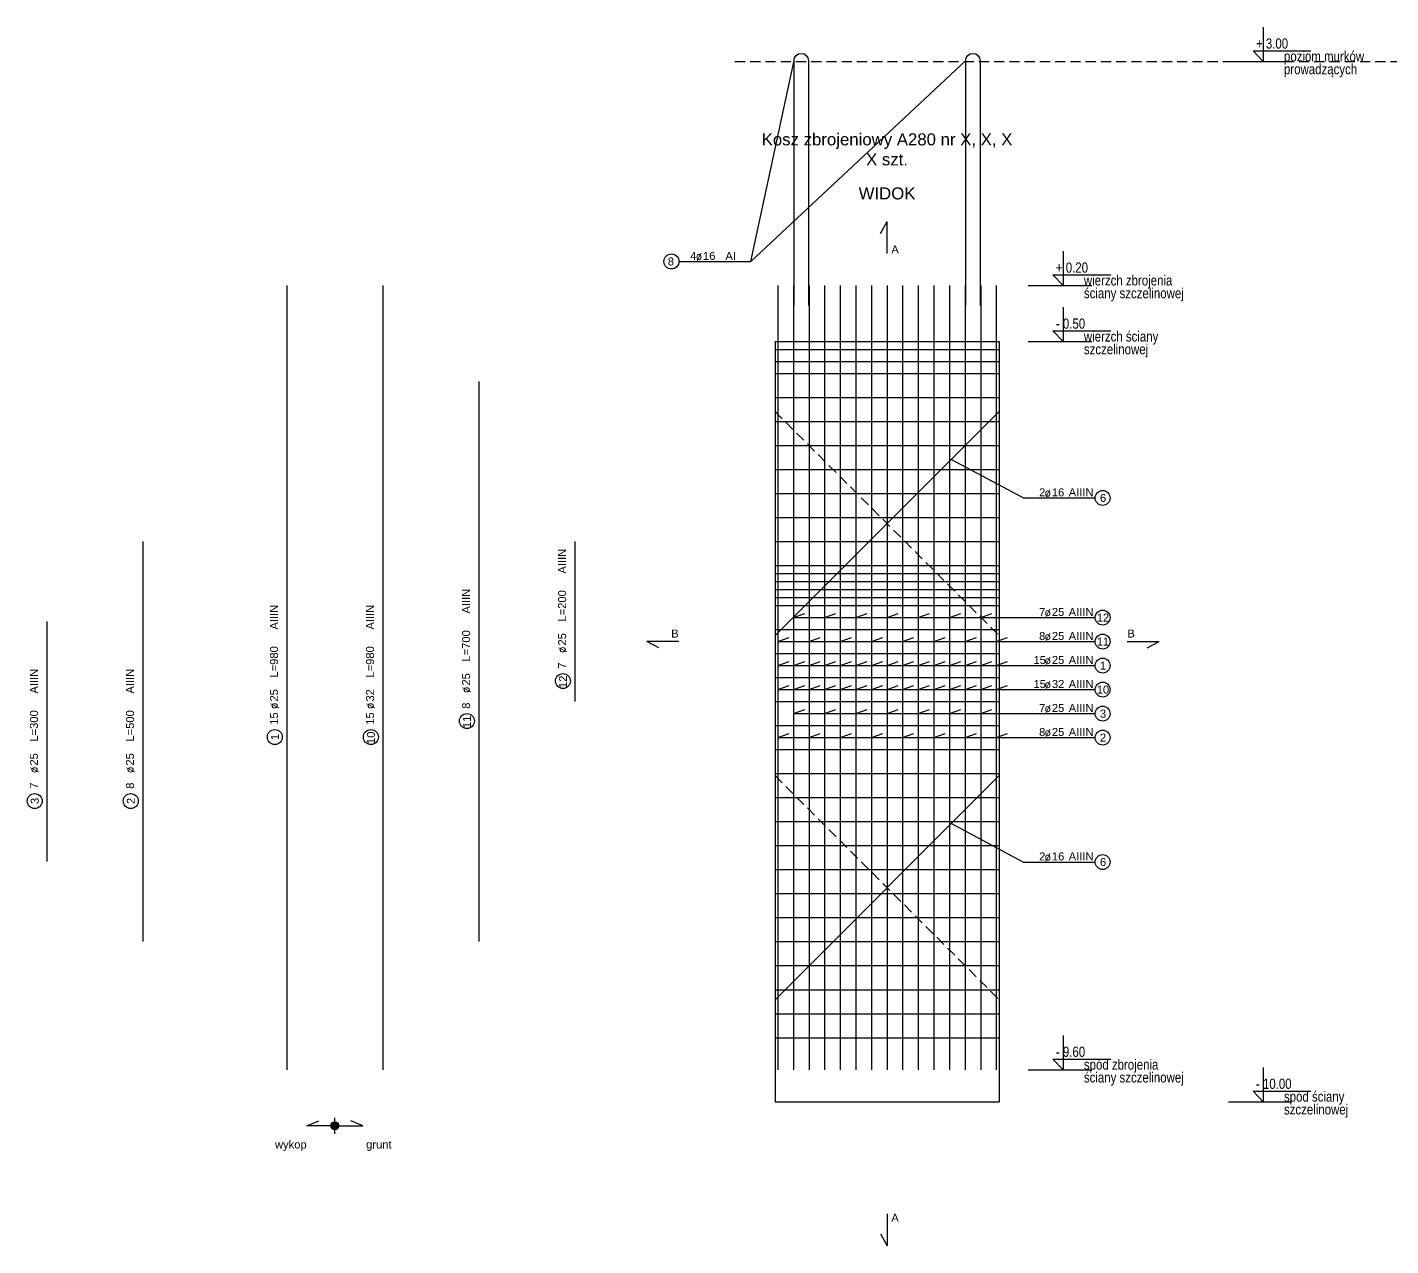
# Model space of a CAD drawing. Extents: x -5033 to 9347, y -17890 to -2362.
# Drawn here: x 6026 to 7729, y -15940 to -14417 of the extents above; entities that cross this region are included whole.
import ezdxf
from ezdxf.enums import TextEntityAlignment as Align

# ---------------------------------------------------------------- set-up
doc = ezdxf.new("R2010")
doc.units = 0
doc.header["$MEASUREMENT"] = 0
doc.linetypes.add('DASHED', pattern=[19.05, 12.7, -6.35])
for name, color, linetype in [('__SOL-KOTY_WYSOKOSCIOWE', 4, 'CONTINUOUS'), ('__SOL-OPISY', 4, 'CONTINUOUS'), ('__SOL-PRZERYWANA', 253, 'DASHED'), ('__SOL-WIDOK', 4, 'CONTINUOUS'), ('__SOL-ZBROJENIE', 3, 'CONTINUOUS')]:
    doc.layers.add(name, color=color, linetype=linetype)
doc.styles.add('ARIAL', font='arial.ttf', dxfattribs={"height": 2.5})
doc.styles.add('SIMPLEX', font='SIMPLEX.SHX', dxfattribs={"width": 0.8})
doc.styles.get("Standard").update_dxf_attribs({"font": 'arial.ttf'})

# ---------------------------------------------------------------- blocks, each defined once
blk = doc.blocks.new('OPIS_PRET_BEZ_LINII')
at = {"layer": '__SOL-OPISY'}
blk.add_circle((25.7, 0), 9.36, dxfattribs=at)
at = {"layer": '__SOL-OPISY', "style": 'SIMPLEX', "width": 0.9}
blk.add_text(' %%c ', height=10, dxfattribs=at).set_placement((64.7, -4.8), align=Align.CENTER)
at = {"layer": '__SOL-OPISY', "style": 'ARIAL', "width": 0.8}
blk.add_attdef('NUMER', text='', height=10, dxfattribs=at).set_placement((25.7, 0), align=Align.MIDDLE)
blk.add_attdef('ILOSC', text='', height=10, dxfattribs=at).set_placement((56.9, -5.1), align=Align.RIGHT)
for tag, p in [('SREDNICA', (71, -5.1)), ('DLUGOSC', (95.1, -5.2)), ('STAL', (144.7, -5.2))]:
    blk.add_attdef(tag, p, '', height=10, dxfattribs=at)
blk = doc.blocks.new('OPIS_PRAWY')
at = {"layer": '__SOL-OPISY'}
blk.add_line((0, 0), (90, 0), dxfattribs=at)
blk.add_circle((99.4, 0), 9.36, dxfattribs=at)
at = {"layer": '__SOL-OPISY', "style": 'SIMPLEX', "width": 0.9}
blk.add_text(' %%c ', height=10, dxfattribs=at).set_placement((20.9, 0.5))
at = {"layer": '__SOL-OPISY', "style": 'ARIAL', "width": 0.8}
blk.add_attdef('ILOSC', text='', height=10, dxfattribs=at).set_placement((27.1, 0.1), align=Align.RIGHT)
for tag, p in [('SREDNICA', (35.4, 0.1)), ('STAL', (58.4, 0.5))]:
    blk.add_attdef(tag, p, '', height=10, dxfattribs=at)
for tag, p in [('NUMER', (99.4, 0)), ('DLUGOSC', (52.8, -6.1))]:
    blk.add_attdef(tag, text='', height=10, dxfattribs=at).set_placement(p, align=Align.MIDDLE)
blk = doc.blocks.new('OPIS_LEWY')
at = {"layer": '__SOL-OPISY'}
blk.add_line((-90, 0), (0, 0), dxfattribs=at)
blk.add_circle((-99.4, 0), 9.36, dxfattribs=at)
at = {"layer": '__SOL-OPISY', "style": 'SIMPLEX', "width": 0.9}
blk.add_text(' %%c ', height=10, dxfattribs=at).set_placement((-75, 0.5))
at = {"layer": '__SOL-OPISY', "style": 'ARIAL', "width": 0.8}
for tag, p in [('NUMER', (-99.4, 0)), ('DLUGOSC', (-58.9, -6.6))]:
    blk.add_attdef(tag, text='', height=10, dxfattribs=at).set_placement(p, align=Align.MIDDLE)
blk.add_attdef('ILOSC', text='', height=10, dxfattribs=at).set_placement((-74, 0.1), align=Align.RIGHT)
for tag, p in [('SREDNICA', (-65.8, 0.1)), ('STAL', (-42.7, 0.3))]:
    blk.add_attdef(tag, p, '', height=10, dxfattribs=at)
blk = doc.blocks.new('KOTA')
at = {"layer": '__SOL-KOTY_WYSOKOSCIOWE'}
for p, q in [((0, 33.4), (0, 0)), ((-34, 0), (28, 0)), ((0, 0), (-9.9, 10.4)), ((-9.9, 10.4), (46.5, 10.4))]:
    blk.add_line(p, q, dxfattribs=at)
at = {"layer": '__SOL-KOTY_WYSOKOSCIOWE', "style": 'ARIAL', "width": 0.8}
blk.add_attdef('RZEDNA', (500.5, 15.9), '', height=10.4, dxfattribs=at)

msp = doc.modelspace()

# ---------------------------------------------------------------- hatches: boundary and pattern name
at = {"layer": '__SOL-OPISY'}
msp.add_hatch(color=256, dxfattribs=at).paths.add_polyline_path([(6415, -15790, 1), (6405, -15790, 1)])

# ---------------------------------------------------------------- linework, layer by layer
for p, q in [((6930, -14710), (6983.75, -14459)), ((6930, -14710), (7198.25, -14459)), ((7092, -14675), (7100, -14660)), ((7100, -14700), (7100, -14660)), ((7270, -15005.5), (7180, -14957.5)), ((6983, -15155), (6997.1, -15149.9)), ((6983, -15155), (7270, -15155)), ((7022, -15155), (7036.1, -15149.9)), ((7061, -15155), (7075.1, -15149.9)), ((7100, -15155), (7114.1, -15149.9)), ((7139, -15155), (7153.1, -15149.9)), ((7178, -15155), (7192.1, -15149.9)), ((7217, -15155), (7231.1, -15149.9)), ((6963.5, -15185), (6977.6, -15179.9)), ((7002.5, -15185), (7016.6, -15179.9)), ((7041.5, -15185), (7055.6, -15179.9)), ((7080.5, -15185), (7094.6, -15179.9)), ((7119.5, -15185), (7133.6, -15179.9)), ((7158.5, -15185), (7172.6, -15179.9)), ((7197.5, -15185), (7211.6, -15179.9)), ((7236.5, -15185), (7250.6, -15179.9)), ((6840, -15185), (6800, -15185)), ((6815, -15193), (6800, -15185)), ((6963.5, -15185), (7270, -15185)), ((7400, -15185), (7440, -15185)), ((7425, -15193), (7440, -15185)), ((6963.5, -15215), (6977.6, -15209.9)), ((6983, -15215), (6997.1, -15209.9)), ((7002.5, -15215), (7016.6, -15209.9)), ((7022, -15215), (7036.1, -15209.9)), ((7041.5, -15215), (7055.6, -15209.9)), ((7061, -15215), (7075.1, -15209.9)), ((7080.5, -15215), (7094.6, -15209.9)), ((7100, -15215), (7114.1, -15209.9)), ((7119.5, -15215), (7133.6, -15209.9)), ((7139, -15215), (7153.1, -15209.9)), ((7158.5, -15215), (7172.6, -15209.9)), ((7178, -15215), (7192.1, -15209.9)), ((7197.5, -15215), (7211.6, -15209.9)), ((7217, -15215), (7231.1, -15209.9)), ((7236.5, -15215), (7250.6, -15209.9)), ((6963.5, -15215), (7270, -15215)), ((6963.5, -15245), (6977.6, -15239.9)), ((6963.5, -15245), (7270, -15245)), ((6983, -15245), (6997.1, -15239.9)), ((7002.5, -15245), (7016.6, -15239.9)), ((7022, -15245), (7036.1, -15239.9)), ((7041.5, -15245), (7055.6, -15239.9)), ((7061, -15245), (7075.1, -15239.9)), ((7080.5, -15245), (7094.6, -15239.9)), ((7100, -15245), (7114.1, -15239.9)), ((7119.5, -15245), (7133.6, -15239.9)), ((7139, -15245), (7153.1, -15239.9)), ((7158.5, -15245), (7172.6, -15239.9)), ((7178, -15245), (7192.1, -15239.9)), ((7197.5, -15245), (7211.6, -15239.9)), ((7217, -15245), (7231.1, -15239.9)), ((7236.5, -15245), (7250.6, -15239.9)), ((6983, -15275), (6997.1, -15269.9)), ((6983, -15275), (7270, -15275)), ((7022, -15275), (7036.1, -15269.9)), ((7061, -15275), (7075.1, -15269.9)), ((7100, -15275), (7114.1, -15269.9)), ((7139, -15275), (7153.1, -15269.9)), ((7178, -15275), (7192.1, -15269.9)), ((7217, -15275), (7231.1, -15269.9)), ((6963.5, -15305), (6977.6, -15299.9)), ((6963.5, -15305), (7270, -15305)), ((7002.5, -15305), (7016.6, -15299.9)), ((7041.5, -15305), (7055.6, -15299.9)), ((7080.5, -15305), (7094.6, -15299.9)), ((7119.5, -15305), (7133.6, -15299.9)), ((7158.5, -15305), (7172.6, -15299.9)), ((7197.5, -15305), (7211.6, -15299.9)), ((7236.5, -15305), (7250.6, -15299.9)), ((7270, -15460.5), (7180, -15412.5)), ((6375, -15790), (6390, -15784)), ((6410, -15790), (6375, -15790)), ((6410, -15800), (6410, -15780)), ((6410, -15790), (6445, -15790)), ((6445, -15790), (6430, -15784)), ((7100, -15900), (7100, -15940)), ((7092, -15925), (7100, -15940))]:
    msp.add_line(p, q, dxfattribs=at)
msp.add_circle((6410, -15790), 5, dxfattribs=at)
at = {"layer": '__SOL-PRZERYWANA'}
msp.add_line((6910, -14460), (8260, -14460), dxfattribs=at)
for points in [[(6960, -14877.5), (6960, -14897.5), (7240, -15177.5), (7240, -15197.5)], [(6960, -15332.5), (6960, -15352.5), (7240, -15632.5), (7240, -15652.5)]]:
    msp.add_lwpolyline(points, dxfattribs=at)
at = {"layer": '__SOL-WIDOK'}
for p, q in [((6960, -14810), (6960, -15760)), ((6960, -14810), (7240, -14810)), ((7240, -14810), (7240, -15760)), ((6960, -15760), (7240, -15760))]:
    msp.add_line(p, q, dxfattribs=at)
at = {"layer": '__SOL-ZBROJENIE'}
for p, q in [((6350, -14740), (6350, -15720)), ((6470, -14740), (6470, -15720)), ((6963.5, -14740), (6963.5, -15720)), ((6983, -14740), (6983, -15720)), ((7002.5, -14740), (7002.5, -15720)), ((7022, -14740), (7022, -15720)), ((7041.5, -14740), (7041.5, -15720)), ((7061, -14740), (7061, -15720)), ((7080.5, -14740), (7080.5, -15720)), ((7100, -14740), (7100, -15720)), ((7119.5, -14740), (7119.5, -15720)), ((7139, -14740), (7139, -15720)), ((7158.5, -14740), (7158.5, -15720)), ((7178, -14740), (7178, -15720)), ((7197.5, -14740), (7197.5, -15720)), ((7217, -14740), (7217, -15720)), ((7236.5, -14740), (7236.5, -15720)), ((6960, -14820), (7240, -14820)), ((6960, -14835), (7240, -14835)), ((6960, -14850), (7240, -14850)), ((6590, -14860), (6590, -15560)), ((6960, -14880), (7240, -14880)), ((6960, -14910), (7240, -14910)), ((6960, -14940), (7240, -14940)), ((6960, -14970), (7240, -14970)), ((6960, -15000), (7240, -15000)), ((6960, -15030), (7240, -15030)), ((6170, -15060), (6170, -15560)), ((6710, -15060), (6710, -15260)), ((6960, -15060), (7240, -15060)), ((6960, -15090), (7240, -15090)), ((6960, -15100), (7240, -15100)), ((6960, -15110), (7240, -15110)), ((6960, -15120), (7240, -15120)), ((6960, -15130), (7240, -15130)), ((6960, -15140), (7240, -15140)), ((6050, -15160), (6050, -15460)), ((6960, -15170), (7240, -15170)), ((6960, -15200), (7240, -15200)), ((6960, -15230), (7240, -15230)), ((6960, -15260), (7240, -15260)), ((6960, -15290), (7240, -15290)), ((6960, -15320), (7240, -15320)), ((6960, -15350), (7240, -15350)), ((6960, -15380), (7240, -15380)), ((6960, -15410), (7240, -15410)), ((6960, -15440), (7240, -15440)), ((6960, -15470), (7240, -15470)), ((6960, -15500), (7240, -15500)), ((6960, -15530), (7240, -15530)), ((6960, -15560), (7240, -15560)), ((6960, -15590), (7240, -15590)), ((6960, -15620), (7240, -15620)), ((6960, -15650), (7240, -15650)), ((6960, -15680), (7240, -15680))]:
    msp.add_line(p, q, dxfattribs=at)
for points in [[(6983.75, -14764.9), (6983.75, -14459, -1), (7001.75, -14459), (7001.75, -14764.9)], [(7198.25, -14764.9), (7198.25, -14459, -1), (7216.25, -14459), (7216.25, -14764.9)]]:
    msp.add_lwpolyline(points, format="xyb", dxfattribs=at)
for points in [[(7240, -14877.5), (7240, -14897.5), (6960, -15177.5), (6960, -15197.5)], [(7240, -15332.5), (7240, -15352.5), (6960, -15632.5), (6960, -15652.5)]]:
    msp.add_lwpolyline(points, dxfattribs=at)

# ---------------------------------------------------------------- block references
at = {"layer": '__SOL-KOTY_WYSOKOSCIOWE'}
ref = msp.add_blockref('KOTA', (7570, -14460), dxfattribs=dict(at, xscale=1.28, yscale=1.28, zscale=1.28))
ref.add_attrib('RZEDNA', '+ 3.00', (7561, -14444), dxfattribs={"height": 12.8, "style": 'ARIAL', "width": 0.8})
ref.add_attrib('OPIS1', 'poziom murków', (7596, -14460), dxfattribs={"height": 12.8, "style": 'ARIAL', "width": 0.8})
ref.add_attrib('OPIS2', 'prowadzących', (7596, -14476), dxfattribs={"height": 12.8, "style": 'ARIAL', "width": 0.8})
ref = msp.add_blockref('KOTA', (7320, -14740), dxfattribs=dict(at, xscale=1.28, yscale=1.28, zscale=1.28))
ref.add_attrib('RZEDNA', '+ 0.20', (7311, -14724), dxfattribs={"height": 12.8, "style": 'ARIAL', "width": 0.8})
ref.add_attrib('OPIS1', 'wierzch zbrojenia', (7346, -14740), dxfattribs={"height": 12.8, "style": 'ARIAL', "width": 0.8})
ref.add_attrib('OPIS2', 'ściany szczelinowej', (7346, -14756), dxfattribs={"height": 12.8, "style": 'ARIAL', "width": 0.8})
ref = msp.add_blockref('KOTA', (7320, -14810), dxfattribs=dict(at, xscale=1.28, yscale=1.28, zscale=1.28))
ref.add_attrib('RZEDNA', '- 0.50', (7311, -14794), dxfattribs={"height": 12.8, "style": 'ARIAL', "width": 0.8})
ref.add_attrib('OPIS1', 'wierzch ściany', (7346, -14810), dxfattribs={"height": 12.8, "style": 'ARIAL', "width": 0.8})
ref.add_attrib('OPIS2', 'szczelinowej', (7346, -14826), dxfattribs={"height": 12.8, "style": 'ARIAL', "width": 0.8})
ref = msp.add_blockref('KOTA', (7320, -15720), dxfattribs=dict(at, xscale=1.28, yscale=1.28, zscale=1.28))
ref.add_attrib('RZEDNA', '- 9.60', (7311, -15704), dxfattribs={"height": 12.8, "style": 'ARIAL', "width": 0.8})
ref.add_attrib('OPIS1', 'spód zbrojenia', (7346, -15720), dxfattribs={"height": 12.8, "style": 'ARIAL', "width": 0.8})
ref.add_attrib('OPIS2', 'ściany szczelinowej', (7346, -15736), dxfattribs={"height": 12.8, "style": 'ARIAL', "width": 0.8})
ref = msp.add_blockref('KOTA', (7570, -15760), dxfattribs=dict(at, xscale=1.28, yscale=1.28, zscale=1.28))
ref.add_attrib('RZEDNA', '- 10.00', (7561, -15744), dxfattribs={"height": 12.8, "style": 'ARIAL', "width": 0.8})
ref.add_attrib('OPIS1', 'spód ściany', (7596, -15760), dxfattribs={"height": 12.8, "style": 'ARIAL', "width": 0.8})
ref.add_attrib('OPIS2', 'szczelinowej', (7596, -15776), dxfattribs={"height": 12.8, "style": 'ARIAL', "width": 0.8})
at = {"layer": '__SOL-OPISY'}
ref = msp.add_blockref('OPIS_LEWY', (6930, -14710), dxfattribs=at)
ref.add_attrib('ILOSC', '4', (6854, -14708), dxfattribs={"height": 10, "style": 'ARIAL'})
ref.add_attrib('SREDNICA', '16', (6870, -14708), dxfattribs={"height": 10, "style": 'ARIAL'})
ref.add_attrib('STAL', 'AI', (6898, -14708), dxfattribs={"height": 10, "style": 'ARIAL'})
ref.add_attrib('NUMER', '8', (6826, -14715), dxfattribs={"height": 10, "style": 'ARIAL'})
ref = msp.add_blockref('OPIS_PRAWY', (7270, -15005.5), dxfattribs=at)
ref.add_attrib('ILOSC', '2', (7290, -15003.5), dxfattribs={"height": 10, "style": 'ARIAL'})
ref.add_attrib('SREDNICA', '16', (7306, -15003.5), dxfattribs={"height": 10, "style": 'ARIAL'})
ref.add_attrib('STAL', 'AIIIN', (7327, -15003.5), dxfattribs={"height": 10, "style": 'ARIAL'})
ref.add_attrib('NUMER', '6', (7366, -15010.5), dxfattribs={"height": 10, "style": 'ARIAL'})
ref = msp.add_blockref('OPIS_PRET_BEZ_LINII', (6695, -15260), dxfattribs=dict(at, rotation=90))
ref.add_attrib('NUMER', '12', (6700, -15243), dxfattribs={"height": 10, "rotation": 90, "style": 'ARIAL'})
ref.add_attrib('ILOSC', '7', (6699, -15219), dxfattribs={"height": 10, "rotation": 90, "style": 'ARIAL'})
ref.add_attrib('SREDNICA', '25', (6699, -15190), dxfattribs={"height": 10, "rotation": 90, "style": 'ARIAL'})
ref.add_attrib('DLUGOSC', 'L=200', (6699, -15160), dxfattribs={"height": 10, "rotation": 90, "style": 'ARIAL'})
ref.add_attrib('STAL', 'AIIIN', (6699, -15100), dxfattribs={"height": 10, "rotation": 90, "style": 'ARIAL'})
ref = msp.add_blockref('OPIS_PRET_BEZ_LINII', (6575, -15310), dxfattribs=dict(at, rotation=90))
ref.add_attrib('NUMER', '11', (6580, -15293), dxfattribs={"height": 10, "rotation": 90, "style": 'ARIAL'})
ref.add_attrib('ILOSC', '8', (6579, -15269), dxfattribs={"height": 10, "rotation": 90, "style": 'ARIAL'})
ref.add_attrib('SREDNICA', '25', (6579, -15240), dxfattribs={"height": 10, "rotation": 90, "style": 'ARIAL'})
ref.add_attrib('DLUGOSC', 'L=700', (6579, -15210), dxfattribs={"height": 10, "rotation": 90, "style": 'ARIAL'})
ref.add_attrib('STAL', 'AIIIN', (6579, -15150), dxfattribs={"height": 10, "rotation": 90, "style": 'ARIAL'})
ref = msp.add_blockref('OPIS_PRET_BEZ_LINII', (6335, -15330), dxfattribs=dict(at, rotation=90))
ref.add_attrib('NUMER', '1', (6340, -15308), dxfattribs={"height": 10, "rotation": 90, "style": 'ARIAL'})
ref.add_attrib('ILOSC', '15', (6339, -15289), dxfattribs={"height": 10, "rotation": 90, "style": 'ARIAL'})
ref.add_attrib('SREDNICA', '25', (6339, -15260), dxfattribs={"height": 10, "rotation": 90, "style": 'ARIAL'})
ref.add_attrib('DLUGOSC', 'L=980', (6339, -15230), dxfattribs={"height": 10, "rotation": 90, "style": 'ARIAL'})
ref.add_attrib('STAL', 'AIIIN', (6339, -15170), dxfattribs={"height": 10, "rotation": 90, "style": 'ARIAL'})
ref = msp.add_blockref('OPIS_PRET_BEZ_LINII', (6455, -15330), dxfattribs=dict(at, rotation=90))
ref.add_attrib('NUMER', '10', (6460, -15313), dxfattribs={"height": 10, "rotation": 90, "style": 'ARIAL'})
ref.add_attrib('ILOSC', '15', (6459, -15289), dxfattribs={"height": 10, "rotation": 90, "style": 'ARIAL'})
ref.add_attrib('SREDNICA', '32', (6459, -15260), dxfattribs={"height": 10, "rotation": 90, "style": 'ARIAL'})
ref.add_attrib('DLUGOSC', 'L=980', (6459, -15230), dxfattribs={"height": 10, "rotation": 90, "style": 'ARIAL'})
ref.add_attrib('STAL', 'AIIIN', (6459, -15170), dxfattribs={"height": 10, "rotation": 90, "style": 'ARIAL'})
ref = msp.add_blockref('OPIS_PRAWY', (7270, -15155), dxfattribs=at)
ref.add_attrib('ILOSC', '7', (7290, -15153), dxfattribs={"height": 10, "style": 'ARIAL'})
ref.add_attrib('SREDNICA', '25', (7306, -15153), dxfattribs={"height": 10, "style": 'ARIAL'})
ref.add_attrib('STAL', 'AIIIN', (7327, -15153), dxfattribs={"height": 10, "style": 'ARIAL'})
ref.add_attrib('NUMER', '12', (7362, -15160), dxfattribs={"height": 10, "style": 'ARIAL'})
ref = msp.add_blockref('OPIS_PRAWY', (7270, -15185), dxfattribs=at)
ref.add_attrib('ILOSC', '8', (7290, -15183), dxfattribs={"height": 10, "style": 'ARIAL'})
ref.add_attrib('SREDNICA', '25', (7306, -15183), dxfattribs={"height": 10, "style": 'ARIAL'})
ref.add_attrib('STAL', 'AIIIN', (7327, -15183), dxfattribs={"height": 10, "style": 'ARIAL'})
ref.add_attrib('NUMER', '11', (7362, -15190), dxfattribs={"height": 10, "style": 'ARIAL'})
ref = msp.add_blockref('OPIS_PRAWY', (7270, -15215), dxfattribs=at)
ref.add_attrib('ILOSC', '15', (7283, -15213), dxfattribs={"height": 10, "style": 'ARIAL'})
ref.add_attrib('SREDNICA', '25', (7306, -15213), dxfattribs={"height": 10, "style": 'ARIAL'})
ref.add_attrib('STAL', 'AIIIN', (7327, -15213), dxfattribs={"height": 10, "style": 'ARIAL'})
ref.add_attrib('NUMER', '1', (7366, -15220), dxfattribs={"height": 10, "style": 'ARIAL'})
ref = msp.add_blockref('OPIS_PRET_BEZ_LINII', (6035, -15410), dxfattribs=dict(at, rotation=90))
ref.add_attrib('NUMER', '3', (6040, -15388), dxfattribs={"height": 10, "rotation": 90, "style": 'ARIAL'})
ref.add_attrib('ILOSC', '7', (6039, -15369), dxfattribs={"height": 10, "rotation": 90, "style": 'ARIAL'})
ref.add_attrib('SREDNICA', '25', (6039, -15340), dxfattribs={"height": 10, "rotation": 90, "style": 'ARIAL'})
ref.add_attrib('DLUGOSC', 'L=300', (6039, -15310), dxfattribs={"height": 10, "rotation": 90, "style": 'ARIAL'})
ref.add_attrib('STAL', 'AIIIN', (6039, -15250), dxfattribs={"height": 10, "rotation": 90, "style": 'ARIAL'})
ref = msp.add_blockref('OPIS_PRET_BEZ_LINII', (6155, -15410), dxfattribs=dict(at, rotation=90))
ref.add_attrib('NUMER', '2', (6160, -15388), dxfattribs={"height": 10, "rotation": 90, "style": 'ARIAL'})
ref.add_attrib('ILOSC', '8', (6159, -15369), dxfattribs={"height": 10, "rotation": 90, "style": 'ARIAL'})
ref.add_attrib('SREDNICA', '25', (6159, -15340), dxfattribs={"height": 10, "rotation": 90, "style": 'ARIAL'})
ref.add_attrib('DLUGOSC', 'L=500', (6159, -15310), dxfattribs={"height": 10, "rotation": 90, "style": 'ARIAL'})
ref.add_attrib('STAL', 'AIIIN', (6159, -15250), dxfattribs={"height": 10, "rotation": 90, "style": 'ARIAL'})
ref = msp.add_blockref('OPIS_PRAWY', (7270, -15245), dxfattribs=at)
ref.add_attrib('ILOSC', '15', (7283, -15243), dxfattribs={"height": 10, "style": 'ARIAL'})
ref.add_attrib('SREDNICA', '32', (7306, -15243), dxfattribs={"height": 10, "style": 'ARIAL'})
ref.add_attrib('STAL', 'AIIIN', (7327, -15243), dxfattribs={"height": 10, "style": 'ARIAL'})
ref.add_attrib('NUMER', '10', (7362, -15250), dxfattribs={"height": 10, "style": 'ARIAL'})
ref = msp.add_blockref('OPIS_PRAWY', (7270, -15275), dxfattribs=at)
ref.add_attrib('ILOSC', '7', (7290, -15273), dxfattribs={"height": 10, "style": 'ARIAL'})
ref.add_attrib('SREDNICA', '25', (7306, -15273), dxfattribs={"height": 10, "style": 'ARIAL'})
ref.add_attrib('STAL', 'AIIIN', (7327, -15273), dxfattribs={"height": 10, "style": 'ARIAL'})
ref.add_attrib('NUMER', '3', (7366, -15280), dxfattribs={"height": 10, "style": 'ARIAL'})
ref = msp.add_blockref('OPIS_PRAWY', (7270, -15305), dxfattribs=at)
ref.add_attrib('ILOSC', '8', (7290, -15303), dxfattribs={"height": 10, "style": 'ARIAL'})
ref.add_attrib('SREDNICA', '25', (7306, -15303), dxfattribs={"height": 10, "style": 'ARIAL'})
ref.add_attrib('STAL', 'AIIIN', (7327, -15303), dxfattribs={"height": 10, "style": 'ARIAL'})
ref.add_attrib('NUMER', '2', (7366, -15310), dxfattribs={"height": 10, "style": 'ARIAL'})
ref = msp.add_blockref('OPIS_PRAWY', (7270, -15460.5), dxfattribs=at)
ref.add_attrib('ILOSC', '2', (7290, -15458.5), dxfattribs={"height": 10, "style": 'ARIAL'})
ref.add_attrib('SREDNICA', '16', (7306, -15458.5), dxfattribs={"height": 10, "style": 'ARIAL'})
ref.add_attrib('STAL', 'AIIIN', (7327, -15458.5), dxfattribs={"height": 10, "style": 'ARIAL'})
ref.add_attrib('NUMER', '6', (7366, -15465.5), dxfattribs={"height": 10, "style": 'ARIAL'})

# ---------------------------------------------------------------- texts
at = {"layer": '__SOL-OPISY', "width": 2500, "attachment_point": 5}
for s, insert, char_height in [('Kosz zbrojeniowy A280 nr X, X, X\\PX szt.\\P', (7100, -14570), 15), ('\\P\\PWIDOK\\P', (7100, -14600), 15), ('A\\P', (7110, -14695), 10), ('B\\P', (6835, -15175), 10), ('B\\P', (7405, -15175), 10), ('wykop\\P', (6355, -15815), 10), ('grunt\\P', (6465, -15815), 10), ('A\\P', (7110, -15905), 10)]:
    msp.add_mtext(s, dxfattribs=dict(at, insert=insert, char_height=char_height))

doc.saveas('drawing.dxf')
